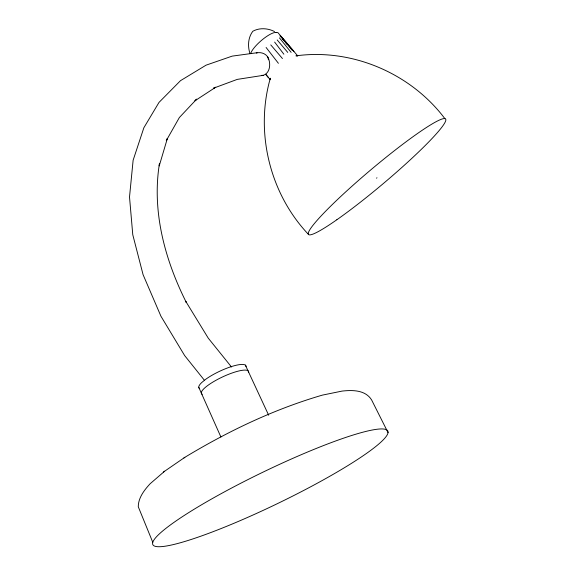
<?xml version="1.0" encoding="UTF-8"?>
<svg xmlns="http://www.w3.org/2000/svg" width="575" height="575" viewBox="0 0 575 575"><rect width="100%" height="100%" fill="white"/><g stroke="black" fill="none" stroke-linecap="round" stroke-linejoin="round"><path stroke-width="0.86" d="M166.642 139.89L167.382 138.417L159.232 165.902L159.447 163.559C151.714 211.478 164.924 259.878 186.372 302.579L185.955 301.667L208.251 338.143L231.488 366.987M166.276 140.623L179.364 117.53L196.679 99.123L194.896 100.812L215.718 87.228L213.584 88.162L237.238 79.393L263.487 75.303C270.746 72.507 270.969 62.287 267.512 56.408M376.539 178.192L376.963 177.768M164.644 471.213L150.125 483.755C144.325 490.022 138.273 497.821 138.273 506.755L152.749 542.239M183.935 457.959L184.841 457.326C227.966 431.25 273.894 409.256 322.359 395.126L342.046 391.093C352.446 389.951 365.341 389.836 371.615 399.941L388.032 432.616A130.489 17.307 -25.8 0 1 209.724 532.946A130.489 17.307 -25.8 0 1 213.109 498.13A130.489 17.307 -25.8 0 1 388.032 432.616M163.429 472.053L184.841 457.326M256.299 53.051C260.985 51.491 268.187 54.194 268.424 59.771M257.111 52.727L232.192 56.12L206.044 65.176L180.5 80.665L159.009 102.407L143.865 127.743L133.127 160.238L129.512 196.981L132.775 234.737L143.082 274.678L160.935 316.228L184.654 355.587L204.182 379.982M261.417 75.382L263.487 75.303M297.613 55.825L295.938 55.847C352.245 48.192 410.823 73.363 444.906 118.673M276.108 32.495L277.847 32.567L297.778 55.969M274.555 31.568C267.936 28.153 259.44 27.543 252.82 31.266C248.091 37.44 247.566 46.043 249.888 53.274M270.76 44.886L282.454 58.542M281.06 36.311L293.904 51.419M279.932 35.808L292.402 50.485M277.207 39.962L287.752 52.418M265.628 74.268L270.236 79.745L270.329 78.229C254.89 132.236 269.697 193.416 308.337 234.262M265.952 74.57L268.238 77.316M282.541 38.87L284.187 40.847M285.825 42.83L286.925 44.146M279.45 37.892L291.13 52.361M266.096 47.473L278.408 63.307M274.634 42.097L283.863 54.208M245.374 365.118L268.669 415.236M198.749 387.262L220.908 437.014M250.65 53.691A17.221 4.485 -41 0 1 262.344 39.682A17.221 4.485 -41 0 1 276.323 32.617M202.228 394.277A26.019 6.016 -25.2 0 1 221.921 377.229A26.019 6.016 -25.2 0 1 248.659 372.19M199.697 388.592A25.968 6.138 -25.1 0 1 201.71 382.548L205.462 379.471A25.968 6.138 -25.1 0 1 231.538 366.548A25.968 6.138 -25.1 0 1 246.042 366.57M336.857 219.743A89.607 9.265 -40.1 0 0 445.488 121.361A89.607 9.265 -40.1 0 0 348.709 189.153A89.607 9.265 -40.1 0 0 336.857 219.743"/></g></svg>
